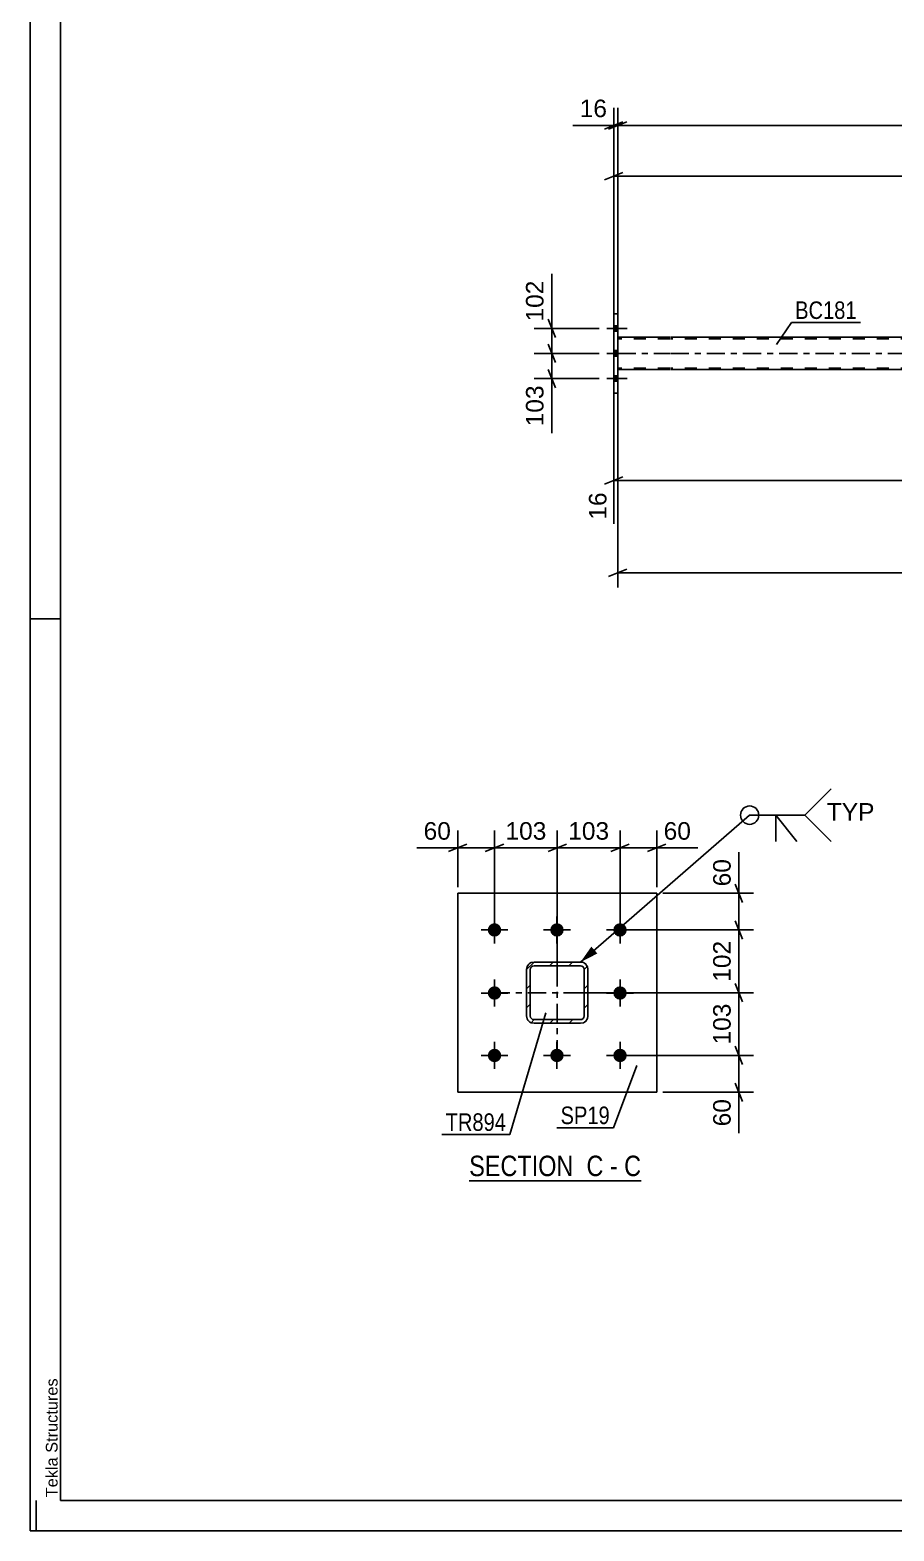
# Model space of a CAD drawing. Header units: millimetres. Extents: x -47 to 794, y -421 to 173.
# Drawn here: x -47.5 to 93.6, y -420.6 to -175.4 of the extents above; entities that cross this region are included whole.
import ezdxf

# ---------------------------------------------------------------- set-up
doc = ezdxf.new("R2010")
doc.units = ezdxf.units.MM
doc.linetypes.add('DXK_LINE_DOT2', pattern=[3.9198, 1.9599, -1.9599])
doc.linetypes.add('DXK_LINE_DOT3', pattern=[5.9187, 2.979, -0.9799, 0.9799, -0.9799])
doc.styles.add('Arial', font='arial.ttf', dxfattribs={"height": 0.2})
doc.styles.add('Arial Narrow', font='ARIALN.TTF', dxfattribs={"height": 0.2})

# ---------------------------------------------------------------- blocks, each defined once
blk = doc.blocks.new('Unknown-203724041-1113')
at = {"color": 5, "linetype": 'Continuous'}
for p, q in [((-47.49, 173.4), (-47.49, -420.6)), ((-42.49, 168.4), (-42.49, -415.6)), ((-42.49, -271.6), (-47.49, -271.6)), ((-46.49, -420.6), (-46.49, -415.6)), ((-42.49, -415.6), (788.51, -415.6)), ((-47.49, -420.6), (793.51, -420.6))]:
    blk.add_line(p, q, dxfattribs=at)
at = {"color": 174, "linetype": 'Continuous', "style": 'Arial'}
blk.add_text('Tekla Structures', height=1.9102, rotation=90, dxfattribs=at).set_placement((-42.99, -415.1))
blk = doc.blocks.new('Unknown-203724041-46 - 5757')
at = {"color": 6, "linetype": 'Continuous'}
blk.add_line((24.24, -363.39), (52.31, -363.39), dxfattribs=at)
at = {"color": 0, "linetype": 'Continuous'}
blk.add_wipeout([(42.34, -362.64), (42.34, -359.14), (24.24, -359.14), (24.24, -362.64)], dxfattribs=at)
at = {"color": 7, "linetype": 'Continuous', "style": 'Arial Narrow'}
blk.add_text('SECTION ', height=3.34, dxfattribs=at).set_placement((24.24, -362.64))
at = {"color": 0, "linetype": 'Continuous'}
blk.add_wipeout([(46.16, -362.64), (46.16, -359.14), (43.39, -359.14), (43.39, -362.64)], dxfattribs=at)
blk.add_wipeout([(48.49, -362.64), (48.49, -359.14), (47.21, -359.14), (47.21, -362.64)], dxfattribs=at)
at = {"color": 7, "linetype": 'Continuous', "style": 'Arial Narrow'}
blk.add_text('C', height=3.34, dxfattribs=at).set_placement((43.39, -362.64))
at = {"color": 0, "linetype": 'Continuous'}
blk.add_wipeout([(52.31, -362.64), (52.31, -359.14), (49.54, -359.14), (49.54, -362.64)], dxfattribs=at)
at = {"color": 7, "linetype": 'Continuous', "style": 'Arial Narrow'}
for s, p in [('C', (49.54, -362.64)), ('-', (47.21, -362.64))]:
    blk.add_text(s, height=3.34, dxfattribs=at).set_placement(p)
blk = doc.blocks.new('Part-203724041-5349 - 5261')
at = {"color": 2, "linetype": 'Continuous'}
for p, q in [((47.85, -221.77), (47.85, -221.77)), ((48.49, -221.77), (47.85, -221.77)), ((47.85, -234.77), (47.85, -221.77)), ((48.49, -221.77), (48.49, -221.77)), ((48.49, -221.77), (48.49, -234.77)), ((47.85, -234.77), (47.85, -234.77)), ((48.49, -234.77), (47.85, -234.77)), ((48.49, -234.77), (48.49, -234.77))]:
    blk.add_line(p, q, dxfattribs=at)
at = {"color": 7, "linetype": 'DXK_LINE_DOT2'}
for p, q in [((47.85, -234.77), (47.85, -221.77)), ((48.49, -221.77), (48.49, -234.77))]:
    blk.add_line(p, q, dxfattribs=at)
blk = doc.blocks.new('Part-203724041-5494 - 5261')
at = {"color": 2, "linetype": 'Continuous'}
for p, q in [((57.01, -225.63), (48.49, -225.63)), ((618.79, -225.63), (57.11, -225.63)), ((48.49, -230.91), (57.01, -230.91)), ((57.11, -230.91), (193.11, -230.91))]:
    blk.add_line(p, q, dxfattribs=at)
at = {"color": 7, "linetype": 'DXK_LINE_DOT2'}
for p, q in [((48.49, -225.63), (48.49, -230.91)), ((48.49, -230.91), (48.49, -225.63)), ((48.49, -225.63), (48.49, -225.63)), ((57.01, -225.87), (48.49, -225.87)), ((716.03, -225.87), (57.11, -225.87)), ((57.01, -230.67), (48.49, -230.67)), ((48.49, -230.91), (48.49, -230.91)), ((48.49, -230.91), (48.49, -230.91)), ((716.03, -230.67), (57.11, -230.67))]:
    blk.add_line(p, q, dxfattribs=at)
at = {"color": 7, "linetype": 'DXK_LINE_DOT3'}
for p, q in [((48.49, -228.27), (57.01, -228.27)), ((57.11, -228.27), (716.03, -228.27))]:
    blk.add_line(p, q, dxfattribs=at)
blk = doc.blocks.new('Bolt-203724041-5514 - 5261')
at = {"linetype": 'Continuous'}
for points in [[(48.49, -224.61), (48.49, -223.73), (47.85, -223.73), (47.85, -224.61)], [(48.49, -224.61), (48.49, -223.73), (47.85, -223.73), (47.85, -224.61)], [(48.49, -224.61), (48.49, -223.73), (47.85, -223.73), (47.85, -224.61)], [(48.49, -228.69), (48.49, -227.81), (47.85, -227.81), (47.85, -228.69)], [(48.49, -228.69), (48.49, -227.81), (47.85, -227.81), (47.85, -228.69)], [(48.49, -232.81), (48.49, -231.93), (47.85, -231.93), (47.85, -232.81)], [(48.49, -232.81), (48.49, -231.93), (47.85, -231.93), (47.85, -232.81)], [(48.49, -232.81), (48.49, -231.93), (47.85, -231.93), (47.85, -232.81)]]:
    blk.add_hatch(color=1, dxfattribs=at).paths.add_polyline_path(points)
at = {"color": 1, "linetype": 'Continuous'}
for p, q in [((46.69, -224.17), (50.01, -224.17)), ((46.69, -224.17), (50.01, -224.17)), ((46.69, -224.17), (50.01, -224.17)), ((47.85, -223.73), (48.49, -223.73)), ((47.85, -223.73), (48.49, -223.73)), ((47.85, -223.73), (48.49, -223.73)), ((47.85, -224.61), (48.49, -224.61)), ((47.85, -224.61), (48.49, -224.61)), ((47.85, -224.61), (48.49, -224.61)), ((47.85, -227.81), (48.49, -227.81)), ((47.85, -227.81), (48.49, -227.81)), ((46.69, -228.25), (50.01, -228.25)), ((46.69, -228.25), (50.01, -228.25)), ((47.85, -228.69), (48.49, -228.69)), ((47.85, -228.69), (48.49, -228.69)), ((46.69, -232.37), (50.01, -232.37)), ((46.69, -232.37), (50.01, -232.37)), ((46.69, -232.37), (50.01, -232.37)), ((47.85, -231.93), (48.49, -231.93)), ((47.85, -231.93), (48.49, -231.93)), ((47.85, -231.93), (48.49, -231.93)), ((47.85, -232.81), (48.49, -232.81)), ((47.85, -232.81), (48.49, -232.81)), ((47.85, -232.81), (48.49, -232.81))]:
    blk.add_line(p, q, dxfattribs=at)
blk = doc.blocks.new('Part-203724041-5813 - 5757')
at = {"linetype": 'Continuous'}
h = blk.add_hatch(dxfattribs=at)
h.set_pattern_fill('', scale=0.7, style=0, pattern_type=0)
h.set_pattern_definition([(45, (34.8163, -327.6836), (-1.57154, 1.57154), [])])
h.paths.add_polyline_path([(42.42, -327.68), (34.82, -327.68), (34.36, -327.77), (33.97, -328.04), (33.71, -328.42), (33.62, -328.88), (33.62, -336.48), (33.71, -336.94), (33.97, -337.33), (34.36, -337.59), (34.82, -337.68), (42.42, -337.68), (42.88, -337.59), (43.26, -337.33), (43.53, -336.94), (43.62, -336.48), (43.62, -328.88), (43.53, -328.42), (43.26, -328.04), (42.88, -327.77)])
h.paths.add_polyline_path([(42.97, -328.65), (43.02, -328.88), (43.02, -336.48), (42.97, -336.71), (42.84, -336.91), (42.65, -337.04), (42.42, -337.08), (34.82, -337.08), (34.59, -337.04), (34.39, -336.91), (34.26, -336.71), (34.22, -336.48), (34.22, -328.88), (34.26, -328.65), (34.39, -328.46), (34.59, -328.33), (34.82, -328.28), (42.42, -328.28), (42.65, -328.33), (42.84, -328.46)])
at = {"color": 7, "linetype": 'DXK_LINE_DOT3'}
for p, q in [((38.62, -322.68), (38.62, -342.68)), ((48.62, -332.68), (28.62, -332.68))]:
    blk.add_line(p, q, dxfattribs=at)
at = {"color": 7, "linetype": 'DXK_LINE_DOT2'}
for p, q in [((33.62, -328.88), (33.71, -328.42)), ((34.39, -328.46), (34.26, -328.65)), ((34.36, -327.77), (34.82, -327.68)), ((34.59, -328.33), (34.39, -328.46)), ((34.82, -328.28), (34.59, -328.33)), ((34.82, -327.68), (42.42, -327.68)), ((42.42, -328.28), (34.82, -328.28)), ((42.42, -327.68), (42.88, -327.77)), ((42.65, -328.33), (42.42, -328.28)), ((42.84, -328.46), (42.65, -328.33)), ((42.97, -328.65), (42.84, -328.46)), ((43.53, -328.42), (43.62, -328.88)), ((33.62, -336.48), (33.62, -328.88)), ((34.26, -328.65), (34.22, -328.88)), ((34.22, -336.48), (34.22, -328.88)), ((43.02, -328.88), (42.97, -328.65)), ((43.02, -336.48), (43.02, -328.88)), ((43.62, -336.48), (43.62, -328.88)), ((33.71, -336.94), (33.62, -336.48)), ((34.22, -336.48), (34.26, -336.71)), ((34.26, -336.71), (34.39, -336.91)), ((34.82, -337.68), (34.36, -337.59)), ((34.39, -336.91), (34.59, -337.04)), ((34.59, -337.04), (34.82, -337.08)), ((34.82, -337.08), (42.42, -337.08)), ((34.82, -337.68), (42.42, -337.68)), ((42.42, -337.08), (42.65, -337.04)), ((42.88, -337.59), (42.42, -337.68)), ((42.65, -337.04), (42.84, -336.91)), ((42.84, -336.91), (42.97, -336.71)), ((42.97, -336.71), (43.02, -336.48)), ((43.62, -336.48), (43.53, -336.94))]:
    blk.add_line(p, q, dxfattribs=at)
at = {"color": 2, "linetype": 'Continuous'}
for p, q in [((33.71, -328.42), (33.62, -328.88)), ((34.26, -328.65), (34.39, -328.46)), ((34.82, -327.68), (34.36, -327.77)), ((34.39, -328.46), (34.59, -328.33)), ((34.59, -328.33), (34.82, -328.28)), ((34.82, -327.68), (42.42, -327.68)), ((34.82, -328.28), (42.42, -328.28)), ((42.88, -327.77), (42.42, -327.68)), ((42.42, -328.28), (42.65, -328.33)), ((42.65, -328.33), (42.84, -328.46)), ((42.84, -328.46), (42.97, -328.65)), ((43.62, -328.88), (43.53, -328.42)), ((33.62, -336.48), (33.62, -328.88)), ((34.22, -328.88), (34.26, -328.65)), ((34.22, -336.48), (34.22, -328.88)), ((42.97, -328.65), (43.02, -328.88)), ((43.02, -336.48), (43.02, -328.88)), ((43.62, -336.48), (43.62, -328.88)), ((33.62, -336.48), (33.71, -336.94)), ((34.26, -336.71), (34.22, -336.48)), ((34.39, -336.91), (34.26, -336.71)), ((34.36, -337.59), (34.82, -337.68)), ((34.59, -337.04), (34.39, -336.91)), ((34.82, -337.08), (34.59, -337.04)), ((34.82, -337.08), (42.42, -337.08)), ((34.82, -337.68), (42.42, -337.68)), ((42.65, -337.04), (42.42, -337.08)), ((42.42, -337.68), (42.88, -337.59)), ((42.84, -336.91), (42.65, -337.04)), ((42.97, -336.71), (42.84, -336.91)), ((43.02, -336.48), (42.97, -336.71)), ((43.53, -336.94), (43.62, -336.48))]:
    blk.add_line(p, q, dxfattribs=at)
at = {"color": 7, "linetype": 'DXK_LINE_DOT2'}
for centre, start, end in [((34.82, -328.88), 112.5, 157.5), ((42.42, -328.88), 22.5, 67.5), ((34.82, -336.48), 202.5, 247.5), ((42.42, -336.48), 292.5, 337.5)]:
    blk.add_arc(centre, 1.2, start, end, dxfattribs=at)
at = {"color": 2, "linetype": 'Continuous'}
for centre, start, end in [((34.82, -328.88), 112.5, 157.5), ((42.42, -328.88), 22.5, 67.5), ((34.82, -336.48), 202.5, 247.5), ((42.42, -336.48), 292.5, 337.5)]:
    blk.add_arc(centre, 1.2, start, end, dxfattribs=at)
blk = doc.blocks.new('Bolt-203724041-5805 - 5757')
at = {"linetype": 'Continuous'}
for points in [[(29.47, -322.43, -1), (27.27, -322.43, -1)], [(39.67, -322.43, -1), (37.47, -322.43, -1)], [(49.97, -322.43, -1), (47.77, -322.43, -1)], [(29.47, -332.73, -1), (27.27, -332.73, -1)], [(49.97, -332.73, -1), (47.77, -332.73, -1)], [(29.47, -342.93, -1), (27.27, -342.93, -1)], [(39.67, -342.93, -1), (37.47, -342.93, -1)], [(49.97, -342.93, -1), (47.77, -342.93, -1)]]:
    blk.add_hatch(color=1, dxfattribs=at).paths.add_polyline_path(points)
at = {"color": 1, "linetype": 'Continuous'}
for p, q in [((28.37, -320.23), (28.37, -324.63)), ((38.57, -320.23), (38.57, -324.63)), ((48.87, -320.23), (48.87, -324.63)), ((30.57, -322.43), (26.17, -322.43)), ((40.77, -322.43), (36.37, -322.43)), ((51.07, -322.43), (46.67, -322.43)), ((28.37, -330.53), (28.37, -334.93)), ((48.87, -330.53), (48.87, -334.93)), ((30.57, -332.73), (26.17, -332.73)), ((51.07, -332.73), (46.67, -332.73)), ((28.37, -340.73), (28.37, -345.13)), ((38.57, -340.73), (38.57, -345.13)), ((48.87, -340.73), (48.87, -345.13)), ((30.57, -342.93), (26.17, -342.93)), ((40.77, -342.93), (36.37, -342.93)), ((51.07, -342.93), (46.67, -342.93))]:
    blk.add_line(p, q, dxfattribs=at)
blk = doc.blocks.new('Part-203724041-5835 - 5757')
at = {"color": 2, "linetype": 'Continuous'}
for p, q in [((54.87, -316.43), (22.37, -316.43)), ((22.37, -316.43), (22.37, -348.93)), ((54.87, -316.43), (54.87, -348.93)), ((54.87, -348.93), (22.37, -348.93))]:
    blk.add_line(p, q, dxfattribs=at)
blk = doc.blocks.new('StraightDimension-203724041-5615 - 5261')
at = {"color": 7, "linetype": 'Continuous'}
for p, q in [((47.85, -225.49), (47.85, -196.44)), ((193.91, -224.23), (193.91, -196.44)), ((49.35, -198.69), (46.35, -199.89)), ((47.85, -199.29), (193.91, -199.29)), ((192.41, -199.89), (195.41, -198.69))]:
    blk.add_line(p, q, dxfattribs=at)
at = {"color": 0}
blk.add_wipeout([(125.93, -198.54), (125.93, -194.34), (115.83, -194.34), (115.83, -198.54)], dxfattribs=at)
at = {"color": 3, "style": 'Arial'}
blk.add_text('3805', height=2.865, dxfattribs=at).set_placement((116.43, -197.94))
blk = doc.blocks.new('StraightDimension-203724041-5662 - 5261')
at = {"color": 7, "linetype": 'Continuous'}
for p, q in [((47.85, -231.43), (47.85, -256.08)), ((193.91, -232.31), (193.91, -259.2)), ((49.35, -248.4), (46.35, -249.6)), ((47.85, -249), (193.91, -249)), ((192.41, -249.6), (195.41, -248.4))]:
    blk.add_line(p, q, dxfattribs=at)
at = {"color": 0}
blk.add_wipeout([(125.93, -248.25), (125.93, -244.05), (115.83, -244.05), (115.83, -248.25)], dxfattribs=at)
at = {"color": 0, "linetype": 'Continuous'}
for points in [[(193.31, -249.7), (189.11, -249.7), (189.11, -259.8), (193.31, -259.8)], [(47.25, -250.37), (43.05, -250.37), (43.05, -256.02), (47.25, -256.02)]]:
    blk.add_wipeout(points, dxfattribs=at)
at = {"color": 3, "style": 'Arial'}
blk.add_text('3805', height=2.865, dxfattribs=at).set_placement((116.43, -247.65))
at = {"color": 3, "linetype": 'Continuous', "style": 'Arial'}
for s, p in [('16', (46.65, -255.42)), ('3789', (192.71, -259.2))]:
    blk.add_text(s, height=2.865, rotation=90.0002, dxfattribs=at).set_placement(p)
blk = doc.blocks.new('StraightDimension-203724041-5733 - 5261')
at = {"color": 7, "linetype": 'Continuous'}
for p, q in [((48.49, -222.77), (48.49, -266.5)), ((49.99, -263.5), (46.99, -264.7)), ((48.49, -264.1), (725.29, -264.1))]:
    blk.add_line(p, q, dxfattribs=at)
blk = doc.blocks.new('StraightDimension-203724041-9733 - 5261')
at = {"color": 7, "linetype": 'Continuous'}
for p, q in [((37.12, -226.75), (38.32, -229.75)), ((45.45, -228.25), (34.87, -228.25)), ((37.72, -232.37), (37.72, -228.25)), ((45.45, -232.37), (34.87, -232.37)), ((38.32, -233.87), (37.12, -230.87))]:
    blk.add_line(p, q, dxfattribs=at)
at = {"color": 0}
blk.add_wipeout([(36.97, -232.9), (32.77, -232.9), (32.77, -240.77), (36.97, -240.77)], dxfattribs=at)
at = {"color": 7, "linetype": 'Continuous'}
blk.add_line((37.72, -232.37), (37.72, -241.29), dxfattribs=at)
blk.add_line((37.72, -232.37), (37.72, -241.29), dxfattribs=at)
at = {"color": 3, "style": 'Arial'}
blk.add_text('103', height=2.865, rotation=90.0002, dxfattribs=at).set_placement((36.37, -240.17))
blk = doc.blocks.new('StraightDimension-203724041-9735 - 5261')
at = {"color": 7, "linetype": 'Continuous'}
for p, q in [((37.12, -222.67), (38.32, -225.67)), ((45.45, -224.17), (34.87, -224.17)), ((37.72, -228.25), (37.72, -224.17)), ((38.32, -229.75), (37.12, -226.75)), ((45.45, -228.25), (34.87, -228.25))]:
    blk.add_line(p, q, dxfattribs=at)
at = {"color": 0}
blk.add_wipeout([(36.97, -215.77), (32.77, -215.77), (32.77, -223.65), (36.97, -223.65)], dxfattribs=at)
at = {"color": 7, "linetype": 'Continuous'}
blk.add_line((37.72, -224.17), (37.72, -215.25), dxfattribs=at)
blk.add_line((37.72, -224.17), (37.72, -215.25), dxfattribs=at)
at = {"color": 3, "style": 'Arial'}
blk.add_text('102', height=2.865, rotation=90.0002, dxfattribs=at).set_placement((36.37, -223.05))
blk = doc.blocks.new('StraightDimension-203724041-9757 - 5261')
at = {"color": 7, "linetype": 'Continuous'}
for p, q in [((48.49, -233.77), (48.49, -188.17)), ((49.99, -190.42), (46.99, -191.62)), ((48.49, -191.02), (724.65, -191.02))]:
    blk.add_line(p, q, dxfattribs=at)
blk = doc.blocks.new('StraightDimension-203724041-9758 - 5261')
at = {"color": 7, "linetype": 'Continuous'}
for p, q in [((47.85, -233.77), (47.85, -188.17)), ((48.49, -233.77), (48.49, -188.17)), ((46.35, -191.62), (49.35, -190.42)), ((49.99, -190.42), (46.99, -191.62)), ((47.85, -191.02), (48.49, -191.02))]:
    blk.add_line(p, q, dxfattribs=at)
at = {"color": 0}
blk.add_wipeout([(47.33, -190.27), (47.33, -186.07), (41.68, -186.07), (41.68, -190.27)], dxfattribs=at)
at = {"color": 7, "linetype": 'Continuous'}
blk.add_line((47.85, -191.02), (41.16, -191.02), dxfattribs=at)
blk.add_line((47.85, -191.02), (41.16, -191.02), dxfattribs=at)
at = {"color": 3, "style": 'Arial'}
blk.add_text('16', height=2.865, dxfattribs=at).set_placement((42.28, -189.67))
blk = doc.blocks.new('StraightDimension-203724041-5994 - 5757')
at = {"color": 7, "linetype": 'Continuous'}
for p, q in [((28.37, -321.43), (28.37, -306.19)), ((38.62, -331.68), (38.62, -306.19)), ((26.87, -309.64), (29.87, -308.44)), ((40.12, -308.44), (37.12, -309.64)), ((28.37, -309.04), (38.62, -309.04))]:
    blk.add_line(p, q, dxfattribs=at)
at = {"color": 0}
blk.add_wipeout([(37.43, -308.29), (37.43, -304.09), (29.56, -304.09), (29.56, -308.29)], dxfattribs=at)
at = {"color": 3, "style": 'Arial'}
blk.add_text('103', height=2.865, dxfattribs=at).set_placement((30.16, -307.69))
blk = doc.blocks.new('StraightDimension-203724041-5939 - 5757')
at = {"color": 7, "linetype": 'Continuous'}
for p, q in [((49.87, -342.93), (70.69, -342.93)), ((67.69, -341.43), (68.89, -344.43)), ((68.29, -348.93), (68.29, -342.93)), ((68.89, -350.43), (67.69, -347.43)), ((55.87, -348.93), (70.69, -348.93))]:
    blk.add_line(p, q, dxfattribs=at)
at = {"color": 0}
blk.add_wipeout([(67.54, -349.46), (63.34, -349.46), (63.34, -355.11), (67.54, -355.11)], dxfattribs=at)
at = {"color": 7, "linetype": 'Continuous'}
blk.add_line((68.29, -348.93), (68.29, -355.63), dxfattribs=at)
blk.add_line((68.29, -348.93), (68.29, -355.63), dxfattribs=at)
at = {"color": 3, "style": 'Arial'}
blk.add_text('60', height=2.865, rotation=90.0002, dxfattribs=at).set_placement((66.94, -354.51))
blk = doc.blocks.new('StraightDimension-203724041-5966 - 5757')
at = {"color": 7, "linetype": 'Continuous'}
for p, q in [((67.69, -314.93), (68.89, -317.93)), ((55.87, -316.43), (70.69, -316.43)), ((68.29, -322.43), (68.29, -316.43)), ((68.89, -323.93), (67.69, -320.93)), ((49.87, -322.43), (70.69, -322.43))]:
    blk.add_line(p, q, dxfattribs=at)
at = {"color": 0}
blk.add_wipeout([(67.54, -310.26), (63.34, -310.26), (63.34, -315.91), (67.54, -315.91)], dxfattribs=at)
at = {"color": 7, "linetype": 'Continuous'}
blk.add_line((68.29, -316.43), (68.29, -309.74), dxfattribs=at)
blk.add_line((68.29, -316.43), (68.29, -309.74), dxfattribs=at)
at = {"color": 3, "style": 'Arial'}
blk.add_text('60', height=2.865, rotation=90.0002, dxfattribs=at).set_placement((66.94, -315.31))
blk = doc.blocks.new('StraightDimension-203724041-5949 - 5757')
at = {"color": 7, "linetype": 'Continuous'}
for p, q in [((39.62, -332.68), (70.69, -332.68)), ((67.69, -331.18), (68.89, -334.18)), ((68.29, -342.93), (68.29, -332.68)), ((49.87, -342.93), (70.69, -342.93)), ((68.89, -344.43), (67.69, -341.43))]:
    blk.add_line(p, q, dxfattribs=at)
at = {"color": 0}
blk.add_wipeout([(67.54, -333.87), (63.34, -333.87), (63.34, -341.74), (67.54, -341.74)], dxfattribs=at)
at = {"color": 3, "style": 'Arial'}
blk.add_text('103', height=2.865, rotation=90.0002, dxfattribs=at).set_placement((66.94, -341.14))
blk = doc.blocks.new('StraightDimension-203724041-6021 - 5757')
at = {"color": 7, "linetype": 'Continuous'}
for p, q in [((38.62, -331.68), (38.62, -306.19)), ((48.87, -321.43), (48.87, -306.19)), ((37.12, -309.64), (40.12, -308.44)), ((50.37, -308.44), (47.37, -309.64)), ((38.62, -309.04), (48.87, -309.04))]:
    blk.add_line(p, q, dxfattribs=at)
at = {"color": 0}
blk.add_wipeout([(47.68, -308.29), (47.68, -304.09), (39.81, -304.09), (39.81, -308.29)], dxfattribs=at)
at = {"color": 3, "style": 'Arial'}
blk.add_text('103', height=2.865, dxfattribs=at).set_placement((40.41, -307.69))
blk = doc.blocks.new('StraightDimension-203724041-5976 - 5757')
at = {"color": 7, "linetype": 'Continuous'}
for p, q in [((67.69, -320.93), (68.89, -323.93)), ((49.87, -322.43), (70.69, -322.43)), ((68.29, -332.68), (68.29, -322.43)), ((39.62, -332.68), (70.69, -332.68)), ((68.89, -334.18), (67.69, -331.18))]:
    blk.add_line(p, q, dxfattribs=at)
at = {"color": 0}
blk.add_wipeout([(67.54, -323.62), (63.34, -323.62), (63.34, -331.49), (67.54, -331.49)], dxfattribs=at)
at = {"color": 3, "style": 'Arial'}
blk.add_text('102', height=2.865, rotation=90.0002, dxfattribs=at).set_placement((66.94, -330.89))
blk = doc.blocks.new('StraightDimension-203724041-6011 - 5757')
at = {"color": 7, "linetype": 'Continuous'}
for p, q in [((22.37, -315.43), (22.37, -306.19)), ((28.37, -321.43), (28.37, -306.19)), ((20.87, -309.64), (23.87, -308.44)), ((29.87, -308.44), (26.87, -309.64)), ((22.37, -309.04), (28.37, -309.04))]:
    blk.add_line(p, q, dxfattribs=at)
at = {"color": 0}
blk.add_wipeout([(21.84, -308.29), (21.84, -304.09), (16.19, -304.09), (16.19, -308.29)], dxfattribs=at)
at = {"color": 7, "linetype": 'Continuous'}
blk.add_line((22.37, -309.04), (15.67, -309.04), dxfattribs=at)
blk.add_line((22.37, -309.04), (15.67, -309.04), dxfattribs=at)
at = {"color": 3, "style": 'Arial'}
blk.add_text('60', height=2.865, dxfattribs=at).set_placement((16.79, -307.69))
blk = doc.blocks.new('StraightDimension-203724041-6038 - 5757')
at = {"color": 7, "linetype": 'Continuous'}
for p, q in [((48.87, -321.43), (48.87, -306.19)), ((54.87, -315.43), (54.87, -306.19)), ((47.37, -309.64), (50.37, -308.44)), ((56.37, -308.44), (53.37, -309.64)), ((48.87, -309.04), (54.87, -309.04))]:
    blk.add_line(p, q, dxfattribs=at)
at = {"color": 0}
blk.add_wipeout([(61.04, -308.29), (61.04, -304.09), (55.39, -304.09), (55.39, -308.29)], dxfattribs=at)
at = {"color": 7, "linetype": 'Continuous'}
blk.add_line((54.87, -309.04), (61.56, -309.04), dxfattribs=at)
blk.add_line((54.87, -309.04), (61.56, -309.04), dxfattribs=at)
at = {"color": 3, "style": 'Arial'}
blk.add_text('60', height=2.865, dxfattribs=at).set_placement((55.99, -307.69))
blk = doc.blocks.new('Mark-203724041-11757 - 5261')
at = {"color": 0}
blk.add_wipeout([(87.52, -222.63), (87.52, -219.63), (77.47, -219.63), (77.47, -222.63)], dxfattribs=at)
blk.add_wipeout([(87.52, -222.63), (87.52, -219.63), (77.47, -219.63), (77.47, -222.63)], dxfattribs=at)
at = {"color": 30, "linetype": 'Continuous'}
for p, q in [((74.44, -226.81), (76.87, -223.23)), ((76.87, -223.23), (88.12, -223.23))]:
    blk.add_line(p, q, dxfattribs=at)
at = {"color": 3, "style": 'Arial Narrow'}
blk.add_text('BC181', height=2.863, dxfattribs=at).set_placement((77.47, -222.63))
blk = doc.blocks.new('WeldMark-203724041-6048 - 5757')
at = {"linetype": 'Continuous'}
blk.add_hatch(color=30, dxfattribs=at).paths.add_polyline_path([(45.17, -326.28), (42.42, -327.68), (44.19, -325.15)])
at = {"color": 30, "linetype": 'Continuous'}
for p, q in [((42.42, -327.68), (70.04, -303.68)), ((70.04, -303.68), (79.04, -303.68))]:
    blk.add_line(p, q, dxfattribs=at)
at = {"color": 3, "linetype": 'Continuous'}
for q in [(77.76, -307.96), (74.33, -307.96)]:
    blk.add_line((74.33, -303.68), q, dxfattribs=at)
for start, end in [(90, 270), (270, 90)]:
    blk.add_arc((70.04, -303.68), 1.5, start, end, dxfattribs=at)
at = {"color": 0, "linetype": 'Continuous'}
blk.add_wipeout([(90.42, -304.58), (90.42, -301.58), (82.64, -301.58), (82.64, -304.58)], dxfattribs=at)
blk.add_wipeout([(90.42, -304.58), (90.42, -301.58), (82.64, -301.58), (82.64, -304.58)], dxfattribs=at)
at = {"color": 3, "linetype": 'Continuous'}
for q in [(83.33, -299.39), (83.33, -307.96)]:
    blk.add_line((79.04, -303.68), q, dxfattribs=at)
at = {"color": 3, "linetype": 'Continuous', "style": 'Arial'}
blk.add_text('TYP', height=2.865, dxfattribs=at).set_placement((82.64, -304.58))
blk = doc.blocks.new('Mark-203724041-5831 - 5757')
at = {"color": 0}
blk.add_wipeout([(47.2, -354.14), (47.2, -351.14), (39.16, -351.14), (39.16, -354.14)], dxfattribs=at)
blk.add_wipeout([(47.2, -354.14), (47.2, -351.14), (39.16, -351.14), (39.16, -354.14)], dxfattribs=at)
at = {"color": 30, "linetype": 'Continuous'}
for p in [(51.62, -344.59), (38.56, -354.74)]:
    blk.add_line(p, (47.8, -354.74), dxfattribs=at)
at = {"color": 3, "style": 'Arial Narrow'}
blk.add_text('SP19', height=2.863, dxfattribs=at).set_placement((39.16, -354.14))
blk = doc.blocks.new('Mark-203724041-5809 - 5757')
at = {"color": 0}
blk.add_wipeout([(30.26, -355.25), (30.26, -352.25), (20.39, -352.25), (20.39, -355.25)], dxfattribs=at)
blk.add_wipeout([(30.26, -355.25), (30.26, -352.25), (20.39, -352.25), (20.39, -355.25)], dxfattribs=at)
at = {"color": 30, "linetype": 'Continuous'}
for p in [(36.74, -335.99), (19.79, -355.85)]:
    blk.add_line(p, (30.86, -355.85), dxfattribs=at)
at = {"color": 3, "style": 'Arial Narrow'}
blk.add_text('TR894', height=2.863, dxfattribs=at).set_placement((20.39, -355.25))

msp = doc.modelspace()

# ---------------------------------------------------------------- block references
for name in ['Unknown-203724041-1113', 'Part-203724041-5349 - 5261', 'Bolt-203724041-5514 - 5261', 'Part-203724041-5494 - 5261', 'Part-203724041-5835 - 5757', 'Bolt-203724041-5805 - 5757', 'Part-203724041-5813 - 5757']:
    msp.add_blockref(name, (0, 0))

# ---------------------------------------------------------------- next in the draw order: block references
for name in ['StraightDimension-203724041-5615 - 5261', 'StraightDimension-203724041-5662 - 5261', 'StraightDimension-203724041-5994 - 5757', 'StraightDimension-203724041-5966 - 5757', 'Mark-203724041-5809 - 5757', 'StraightDimension-203724041-5939 - 5757', 'Unknown-203724041-46 - 5757']:
    msp.add_blockref(name, (0, 0))

# ---------------------------------------------------------------- next in the draw order: block references
for name in ['StraightDimension-203724041-5733 - 5261', 'StraightDimension-203724041-9733 - 5261', 'StraightDimension-203724041-6011 - 5757', 'StraightDimension-203724041-5949 - 5757']:
    msp.add_blockref(name, (0, 0))

# ---------------------------------------------------------------- next in the draw order: block references
for name in ['StraightDimension-203724041-9757 - 5261', 'StraightDimension-203724041-9735 - 5261', 'StraightDimension-203724041-6021 - 5757', 'Mark-203724041-5831 - 5757']:
    msp.add_blockref(name, (0, 0))

# ---------------------------------------------------------------- next in the draw order: block references
for name in ['StraightDimension-203724041-9758 - 5261', 'Mark-203724041-11757 - 5261', 'StraightDimension-203724041-5976 - 5757']:
    msp.add_blockref(name, (0, 0))

# ---------------------------------------------------------------- next in the draw order: block references
msp.add_blockref('StraightDimension-203724041-6038 - 5757', (0, 0))

# ---------------------------------------------------------------- next in the draw order: block references
msp.add_blockref('WeldMark-203724041-6048 - 5757', (0, 0))

doc.saveas('drawing.dxf')
